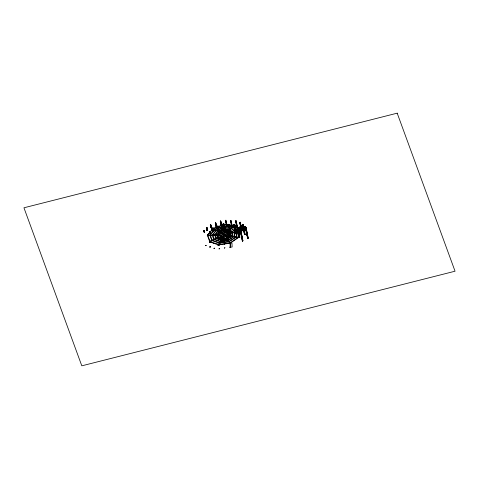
<?xml version="1.0" encoding="UTF-8"?>
<svg xmlns="http://www.w3.org/2000/svg" width="479" height="479" viewBox="0 0 479 479"><rect width="100%" height="100%" fill="white"/><g stroke="black" fill="none" stroke-linecap="round" stroke-linejoin="round"><path stroke-width="0.72" d="M221.214 239.518L221.196 238.919M222.052 239.219L221.861 238.961L221.681 239.548M233.548 225.735L233.363 226.106M207.293 235.189L207.946 235.033M230.561 232.956C230.471 238.548 222.43 239.967 218.376 237.62L209.796 241.889L207.323 235.063M208.593 235.47L207.874 235.333M208.658 235.177L208.131 235.069M215.969 235.153L216.586 235.081M216.041 234.854L216.718 234.53M216.502 235.255L216.616 234.955M218.316 237.422L217.274 235.099C219.328 230.429 227.088 228.788 230.495 232.854L230.369 232.537M235.5 231.884L234.381 236.315M217.711 236.213L240.47 230.627L238.889 237.339L238.428 237.255L239.925 230.585M217.37 237.626L216.999 237.961M217.807 237.71L217.915 237.806M218.424 231.902L218.693 232.081M239.68 230.219L239.638 230.537L239.716 230.213M239.781 230.926L239.823 230.609L239.183 230.95M218.436 244.667L218.933 244.865L219.053 244.386M237.5 237.404L238.722 237.333M238.404 236.937L237.728 237.117M225.196 229.633L224.579 229.896L225.196 229.633L224.082 224.01M227.148 225.849L226.531 226.118L227.148 225.849L226.034 220.232M226.95 225.837L226.795 226.136L225.681 220.514M218.628 244.284L218.879 244.039M218.466 244.835L221.591 238.554L224.124 238.279M219.604 242.871L219.825 242.434M230.465 247.212L230.249 243.176L218.933 244.865L222.058 238.584M219.095 244.32L219.346 244.068M230.555 231.327L229.938 231.597L230.555 231.327L229.166 224.304M232.507 227.549L231.884 227.818L232.507 227.549L231.118 220.526M230.357 231.315L230.201 231.614L228.95 225.292M232.309 227.537L232.153 227.836L230.65 220.496M235.913 233.028L235.291 233.297L235.913 233.028L234.243 224.597M237.865 229.249L237.243 229.519L237.865 229.249L236.195 220.819M235.494 233.309L233.776 224.567M204.491 230.579L204.533 232.273L204.102 232.189L204.054 230.501M207.012 227.393L207.341 230.495L206.904 230.411L206.581 227.315M242.913 240.853L240.566 230.1L240.823 230.315L242.913 240.853L242.494 241.057L240.374 230.351L234.177 225.381L223.693 224.681L212.945 228.519L207.359 235.231L217.34 234.8M209.982 231.626L210.03 233.321L209.592 233.237L209.551 231.543M212.275 228.728L212.832 231.537L212.401 231.459L212.077 228.357M231.076 232.83L230.459 235.734L229.968 235.476L229.77 235.931L238.656 237.626L238.853 237.165M230.189 235.991L230.291 235.866M231.159 235.866L230.519 235.578M230.926 236.153L230.327 236.183M205.689 245.649L206.048 245.398M209.551 242.23L209.91 241.985M210.071 242.039L209.383 242.176L209.688 241.907L218.49 244.901L218.184 245.164L217.801 245.038L218.101 244.769M223.98 230.207L228.255 230.627L228.746 230.189M213.891 243.338L213.586 243.607L214.275 243.47M209.892 247.074L210.197 246.811M213.754 243.661L214.059 243.392M209.952 247.098L210.251 246.829M213.808 243.679L214.113 243.41M234.56 225.513L228.285 230.872L228.609 230.585L230.974 232.554M228.669 230.531L229.13 230.321M214.107 248.505L214.406 248.242L214.161 248.529M217.963 245.092L218.268 244.823M218.017 245.11L218.322 244.841M224.052 235.261L223.567 234.357L223.897 235.369L224.256 235.123L224.07 234.183L223.418 234.459L224.04 235.44L224.549 235.087L224.406 234.351M223.561 235.195L224.549 235.087M223.861 235.165L224.22 234.92M212.874 228.77L212.55 228.591L212.916 228.351M216.789 234.65L218.921 232.016L219.268 232.201L212.921 229.136L213.46 229.231M213.826 228.992L213.335 228.573M218.789 231.662L219.316 231.944L223.459 230.243M238.62 237.452L230.423 243.069L230.219 242.811L238.165 237.368M223.394 234.237L223.98 233.932M218.598 244.35L209.652 241.626M217.777 237.53L218.19 237.327M211.742 240.733L213.059 240.075M237.554 228.004L243.386 225.25L243.506 225.872L237.788 228.717M210.431 241.572L210.916 241.332M217.849 238.027L217.256 238.171M237.668 228.094L243.386 225.25M237.68 228.627L243.506 225.872M244.278 228.531L246.206 227.597L244.751 226.381L238.997 229.064M243.739 227.094L245.008 226.459M239.584 229.692L245.266 226.675M237.368 230.938L239.183 230.028M244.29 227.549L245.565 226.92L239.913 229.968M244.332 227.585L245.601 226.95L245.302 226.705M245.835 227.286L240.117 230.136L242.494 241.057M243.985 228.285L245.895 227.196M244.188 228.453L246.092 227.501L248.212 238.213L247.799 238.416L245.452 227.663L247.799 238.416M240.129 230.668L245.961 227.908L245.727 227.196L240.009 230.046L240.129 230.668L246.128 227.675L245.871 227.459L240.153 230.303L242.386 240.967M246.326 228.22L240.5 230.974L246.326 228.22L246.152 227.411M236.057 233.429L236.734 233.435L236.057 233.429L234.393 224.998M241.362 230.788L242.033 230.794L241.362 230.788L239.692 222.358M236.626 233.345L236.171 233.518L234.5 225.088M241.47 230.878L241.925 230.704L240.219 222.244M239.147 237.135L239.823 237.141L239.147 237.135L235.925 220.801M244.452 234.494L245.122 234.5L244.452 234.494L242.5 224.663M244.559 234.59L245.014 234.411L243.033 224.543M242.236 240.841L242.655 240.638M247.541 238.201L248.212 238.213M242.35 240.937L242.799 240.757L240.68 230.189M245.565 227.759L247.649 238.297L248.104 238.117L245.978 227.549M210.856 227.663L211.496 227.747L210.856 227.663L210.299 224.855M216.101 227.196L216.736 227.28L216.101 227.196L215.269 222.98M213.299 228.711L223.202 224.753L223.477 230.549M220.232 221.112L221.346 226.729L221.981 226.812L220.873 221.19M223.28 226.304L214.658 229.291M223.298 226.615L215.005 229.477M213.167 230.812L213.808 230.896L213.167 230.812L212.61 228.004M223.358 227.759L216.298 230.171M223.376 228.07L216.646 230.357M218.412 230.345L219.047 230.429L218.412 230.345L217.58 226.13M217.969 231.219L223.4 229.04M222.963 229.968L223.418 229.8M223.657 229.878L224.292 229.962L223.657 229.878L222.543 224.262M226.232 238.362L226.423 238.291M227.172 238.638L226.878 238.123M226.717 238.805L226.31 238.59M229.477 242.572L229.495 242.931M229.932 242.404L230.339 242.619M230.423 243.069L226.651 237.806L226.196 237.973L229.968 243.236L230.387 242.901M234.8 226.268L239.865 230.489L240.368 230.351L217.61 235.943M225.453 231.231L227.489 230.71L218.663 232.95M227.106 232.171L229.207 231.638M228.699 233.129L230.878 232.878M231.034 232.411L231.782 232.531M238.925 230.537L240.338 230.183L239.865 230.489M231.219 232.92L231.884 232.8M228.136 234.638L230.297 234.087M218.101 237.362L230.285 233.986M218.346 237.596L230.219 234.405M227.8 236.087L229.908 235.554L220.089 238.039M223.166 224.585L223.693 224.681M223.244 225.531L223.184 224.956M223.885 224.855L223.711 225.124L223.483 223.633M223.729 225.459L223.927 225.094M223.471 229.944L223.28 230.309L224.19 230.177L223.962 229.872M224.184 239.404L221.424 239.811L226.944 238.997M222.615 242.386L219.885 242.793L228.77 241.482M219.083 244.553L229.74 242.805M230.261 243.236L231.944 242.985L232.147 246.966L229.77 247.314L230.243 246.954M230.064 243.56L229.561 243.338L230.052 243.266L230.255 247.242M207.257 235.363L207.802 235.5L209.946 241.284M209.395 235.267L210.82 235.207M214.388 235.051L215.813 234.991M207.287 235.53L217.274 235.099M228.118 224.729L228.585 224.759M228.136 224.813L228.603 224.843M224.501 226.28L232.519 226.651M223.849 227.687L230.998 227.998M223.861 227.992L230.674 228.279M223.921 229.142L229.513 229.513M223.938 229.447L229.154 229.627M226.465 230.644L227.932 230.908L234.177 225.381L223.705 224.992L223.448 224.543M221.705 238.865L226.387 238.237M207.138 230.124L207.569 230.207M212.634 231.171L213.065 231.249L212.508 228.441M212.963 231.375L212.496 231.333L211.94 228.525L212.532 231.291M229.866 235.596L238.889 237.339M204.335 231.902L204.767 231.986M209.826 232.95L210.257 233.034M210.161 233.153L209.694 233.111L209.419 231.71M212.55 228.591L213.083 229.028M212.58 228.764L212.933 228.944L207.844 235.039M212.945 228.519L219.633 231.962M212.706 228.489L213.029 228.663M218.472 231.561L218.951 231.812M217.436 231.219L218.658 231.878M241.081 227.016L243.033 228.974L240.907 227.106M241.051 229.525L238.71 227.579L241.129 229.92M239.793 229.728L240.213 230.213M234.56 228.303L232.902 226.783L232.584 227.064L237.261 230.962M235.644 229.202L237.77 230.83M235.399 231.614C230.279 226.465 229.441 228.028 234.854 231.573M230.411 230.076C234.752 232.932 232.572 232.986 230.058 230.333M231.704 232.363L231.441 232.147M210.658 241.117L209.928 241.147M221.789 226.884L220.496 221.017M223.915 229.782L224.1 230.034L222.986 224.412M221.543 226.657L221.723 226.908L220.675 221.262M221.346 226.729L221.526 226.98L220.43 221.041M222.879 228.95L223.699 230.07M226.968 238.632L227.232 238.991M230.459 232.686L230.597 233.129M245.859 227.166L247.954 237.997M245.601 227.788L247.685 238.326M244.973 226.429L239.255 229.273M243.176 224.669L245.122 234.5M242.919 224.453L244.865 234.285M242.763 224.873L244.571 234.009M242.613 224.753L244.595 234.62M242.775 228.663L242.853 229.064L240.434 226.717M240.368 222.364L242.033 230.794M240.111 222.148L241.775 230.579M239.949 222.573L241.62 231.004M239.799 222.448L241.506 230.908M240.488 230.441L240.608 231.064M237.877 227.309L239.823 237.141M237.764 227.214L239.716 237.051L239.261 237.231L235.991 220.807M237.62 227.094L239.674 237.021M237.74 228.92L239.404 237.35M235.842 221.106L237.512 229.537L235.728 220.789M235.572 221.088L237.243 229.519M236.734 233.435L234.955 224.914L236.59 233.315M234.806 224.789L236.476 233.219M234.65 225.214L235.063 227.321M235.902 231.537L236.321 233.644M236.548 236.728L237.871 231.106L237.362 231.237L236.087 236.638M233.974 224.579L235.758 233.327M233.626 224.867L235.291 233.297M234.955 231.842L233.92 236.225M232.195 226.938L223.753 226.369M230.848 220.508L232.351 227.848M230.495 220.789L231.884 227.818M232.213 235.902C234.123 230.92 232.159 231.525 231.758 235.818M228.962 224.292L230.399 231.626M228.896 224.286L230.136 231.608L228.699 224.274M228.543 224.573L229.938 231.597M229.483 231.872L217.238 234.926M230.195 235.848L226.842 238.069M229.19 231.555L217.31 234.632M229.417 235.973L220.591 238.213M228.178 230.836L218.364 233.327M226.998 226.148L225.573 220.202M225.417 220.496L226.531 226.118M229.417 241.578L236.315 237.015L235.854 236.925L229.225 241.314M228.962 241.745L219.717 243.11M228.507 240.332L234.147 236.602L233.692 236.512L228.309 240.069M228.052 240.5L220.49 241.62M227.597 239.093C233.866 235.417 232.668 235.189 227.399 238.829M227.854 240.236L220.651 241.302M227.142 239.261L221.256 240.129M223.885 223.998L224.843 229.914L223.525 223.585M223.819 223.992L225.046 229.926M223.465 224.274L224.579 229.896M223.184 224.34L224.292 229.962M222.998 224.094L224.112 229.71M222.807 224.166L224.034 230.058L222.741 224.19M223.968 230.477L223.657 224.513M222.723 224.507L223.837 230.13M223.412 229.351L217.993 231.303M224.25 234.459L224.4 235.195L223.927 234.111M223.903 234.524L224.04 235.44M220.687 220.945L221.801 226.561M221.43 238.865L217.927 237.835L218.226 237.356L209.503 241.506M220.957 239.781C215.67 237.656 213.993 238.356 220.795 240.099M218.214 226.214L219.047 230.429M218.035 225.962L218.867 230.177M218.017 226.286L218.789 230.525M217.837 226.034L218.675 230.249M217.771 226.058L218.592 230.597M220.184 241.272L214.526 239.35L214.083 239.566L220.023 241.59M217.915 231.477L215.299 234.716M215.903 223.064L216.736 227.28M217.568 231.291L214.784 234.74M215.724 222.813L216.556 227.028M215.712 223.136L216.544 227.351L215.46 222.909M215.526 222.885L216.478 227.375M219.418 242.763L212.436 240.386M215.448 223.232L216.28 227.447M219.256 243.081L211.993 240.608M216.28 230.597L212.868 234.824M217.64 237.452L216.724 234.95M215.933 230.411L212.353 234.842M214.64 229.716L210.437 234.926M216.358 238.093L215.233 235.015M214.293 229.531L209.922 234.95M215.915 238.314L214.712 235.039M213.251 228.088L213.808 230.896M213.065 227.836L213.622 230.644M213.053 228.154L213.61 230.968L212.808 227.932M212.874 227.908L213.544 230.992M212.796 228.249L213.347 231.064M212.544 229.267L212.826 230.674M212.514 229.309L212.79 230.716M214.269 239.135C212.933 233.62 211.065 233.932 213.826 239.356M211.844 228.645L212.401 231.459M210.94 224.938L211.496 227.747M210.754 224.687L211.311 227.501M210.742 225.01L211.233 227.842M210.562 224.759L211.119 227.567M210.497 224.783L211.041 227.914M212.179 240.177L210.365 235.225M211.736 240.392L209.85 235.249M209.449 231.668L209.73 233.069M209.317 231.83L209.592 233.237M206.916 227.519L207.473 230.327L207.006 230.285L206.449 227.477M206.88 227.561L207.437 230.369M206.784 227.681L207.341 230.495M206.485 227.435L207.042 230.249M206.353 227.603L206.904 230.411M204.389 230.704L204.665 232.111L204.204 232.07L203.922 230.662M204.353 230.746L204.635 232.147M204.258 230.866L204.533 232.273M203.958 230.621L204.234 232.028M203.826 230.788L204.102 232.189M229.842 243.296L229.788 243.595M230.034 246.984L229.98 247.284M223.555 227.286L223.573 227.711M223.915 239.015L224.022 241.117M223.849 239.027L223.956 241.129M223.603 239.063L223.711 241.165M223.358 239.099L223.465 241.2M223.286 239.105L223.394 241.206M223.04 239.141L223.148 241.242M221.364 239.458L221.472 241.53M220.627 240.883L220.669 243.057M219.131 244.883L219.077 245.182M219.322 248.565L219.268 248.87M205.826 245.326L205.527 245.589L205.91 245.721L206.215 245.452L205.826 245.326M210.03 246.751L209.73 247.02L210.113 247.152L210.419 246.883L210.03 246.751M214.245 248.182L213.939 248.451L214.323 248.583L214.628 248.314L214.245 248.182M397.193 113.17L23.95 207.79L81.807 365.83L455.05 271.21L397.193 113.17M219.34 244.853L218.867 245.212L219.34 244.853M224.693 244.056L224.22 244.422L224.693 244.056M219.532 248.535L219.059 248.9L219.532 248.535M224.885 247.745L224.412 248.11L224.885 247.745M244.859 227.627L242.518 225.675L244.937 228.022L244.859 227.627M244.685 227.717L242.344 225.765L244.763 228.112L244.685 227.717M240.871 229.615L238.53 227.663L240.949 230.01L240.871 229.615"/></g></svg>
